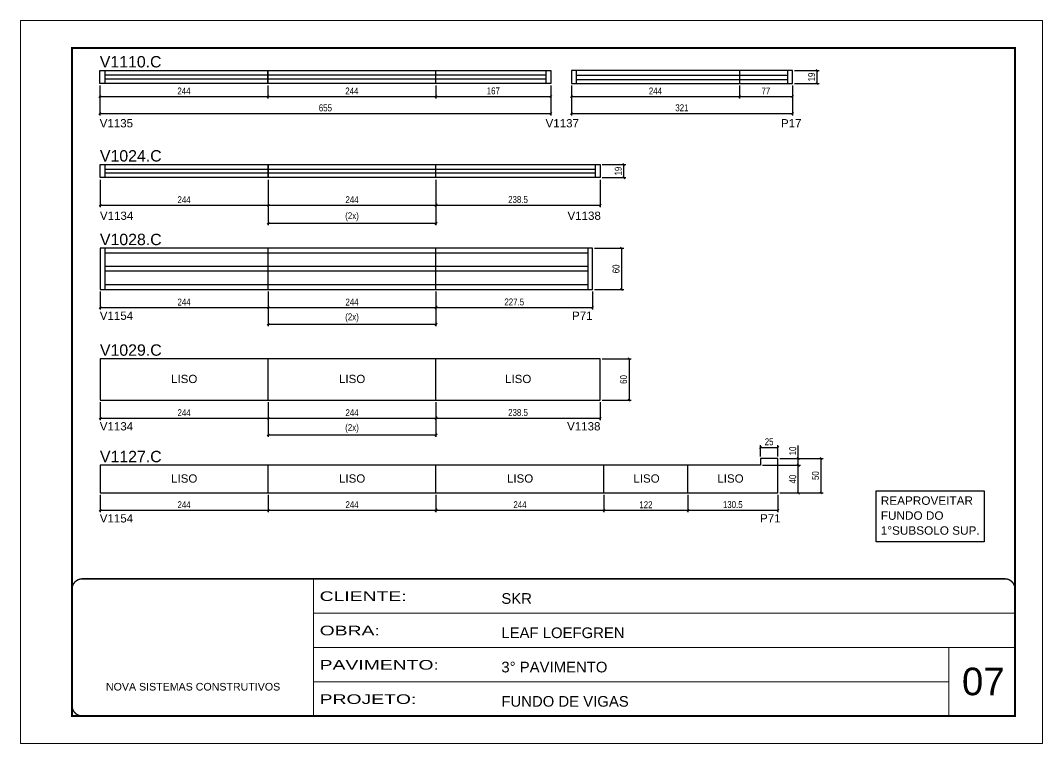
# Model space of a CAD drawing. Extents: x 1959 to 8212, y 239 to 4735.
# Drawn here: x 5142 to 6627, y 2537 to 3587 of the extents above; entities that cross this region are included whole.
import ezdxf

# ---------------------------------------------------------------- set-up
doc = ezdxf.new("R2010")
doc.units = 0
doc.linetypes.add('CONTINUO', pattern=[0])
doc.linetypes.add('DASHED', pattern=[0.75, 0.5, -0.25])
for name, color, linetype in [('5', 5, 'Continuous'), ('COTA', 241, 'Continuous'), ('NOMENCLATURA', 7, 'Continuous'), ('Painéis', 200, 'Continuous'), ('SARR_2.2x7', 40, 'Continuous')]:
    doc.layers.add(name, color=color, linetype=linetype)
for name, color, linetype, lineweight in [('CARIMBO', 255, 'Continuous', 9), ('Folhas', 255, 'Continuous', 9), ('SARRAFO DE PRESSAO', 251, 'DASHED', 9)]:
    doc.layers.add(name, color=color, linetype=linetype, lineweight=lineweight)
doc.styles.add('ARIAL', font='arial.ttf')
doc.styles.add('COTA TECNICA', font='techl___.ttf', dxfattribs={"height": 10})
doc.styles.add('COTA TECNICA-50', font='techl___.ttf', dxfattribs={"height": 10})
doc.styles.get("Standard").update_dxf_attribs({"font": 'arial.ttf'})
doc.styles.add('Tecnologia', font='')
doc.styles.get('Tecnologia').set_extended_font_data('Forgotten Futurist')
doc.dimstyles.new('COTA PAINEL-50', dxfattribs={"dimtxt": 10, "dimasz": 3, "dimexe": 3, "dimexo": 3, "dimgap": 3, "dimtad": 1, "dimdec": 1, "dimzin": 12, "dimdsep": 46, "dimtxsty": 'COTA TECNICA-50', "dimblk1": 'OBLIQUE', "dimblk2": 'OBLIQUE', "dimsah": 1, "dimcen": 0.9, "dimclrd": 4, "dimclre": 4, "dimclrt": 240, "dimadec": 1, "dimazin": 3, "dimtfac": 1, "dimtdec": 1, "dimtmove": 0, "dimatfit": 3, "dimfxl": 1, "dimtolj": 1, "dimtzin": 12, "dimarcsym": 0})
doc.dimstyles.new('PAINEL', dxfattribs={"dimtxt": 10, "dimasz": 3, "dimexe": 3, "dimexo": 3, "dimgap": 3, "dimtad": 1, "dimdec": 1, "dimzin": 12, "dimdsep": 46, "dimtxsty": 'COTA TECNICA', "dimblk1": 'OBLIQUE', "dimblk2": 'OBLIQUE', "dimsah": 1, "dimcen": 0.9, "dimclrd": 4, "dimclre": 4, "dimclrt": 240, "dimadec": 1, "dimazin": 3, "dimtfac": 1, "dimtdec": 1, "dimtmove": 0, "dimatfit": 3, "dimfxl": 1, "dimtolj": 1, "dimtzin": 12, "dimarcsym": 0})

# ---------------------------------------------------------------- blocks, each defined once
blk = doc.blocks.new('9999999999')
at = {"color": 30, "linetype": 'CONTINUO'}
for p, q in [((98564.6, 34230.2), (98564.6, 34429.4)), ((98564.6, 34379.6), (99584, 34379.6)), ((98564.6, 34329.8), (99488, 34329.8)), ((99584, 34329.8), (99488, 34329.8)), ((99488, 34329.8), (99488, 34230.2)), ((98564.6, 34280), (99488, 34280))]:
    blk.add_line(p, q, dxfattribs=at)
at = {"color": 30, "linetype": 'CONTINUO', "const_width": 2}
blk.add_lwpolyline([(99584, 34230.2), (99584, 34414.4, 0.414214), (99569, 34429.4), (98229, 34429.4, 0.414214), (98214, 34414.4), (98214, 34245.2, 0.414214), (98229, 34230.2), (99584, 34230.2)], format="xyb", dxfattribs=at)
at = {"layer": 'Folhas'}
blk.add_lwpolyline([(98139, 34190.2), (99624, 34190.2), (99624, 35240.2), (98139, 35240.2)], close=True, dxfattribs=at)
at = {"layer": 'Folhas', "color": 30, "const_width": 3}
blk.add_lwpolyline([(98214, 34230.2), (99584, 34230.2), (99584, 35200.2), (98214, 35200.2)], close=True, dxfattribs=at)
at = {"color": 7, "linetype": 'Continuous', "ltscale": 5, "style": 'ARIAL'}
for s, height, p in [('SKR', 15.48, (98837.7, 34393.1)), ('LEAF LOEFGREN', 15.483, (98837.7, 34343.3)), ('3° PAVIMENTO', 15.483, (98837.7, 34293.5)), ('NOVA SISTEMAS CONSTRUTIVOS', 11.059, (98263.2, 34267.2)), ('FUNDO DE VIGAS', 15.483, (98837.7, 34243.7))]:
    blk.add_text(s, height=height, dxfattribs=at).set_placement(p)
at = {"layer": 'Folhas', "color": 7, "style": 'Tecnologia', "width": 1.5}
for s, p in [('CLIENTE:', (98573.7, 34397.2)), ('OBRA:', (98573.7, 34347.3)), ('PAVIMENTO:', (98573.7, 34297.5)), ('PROJETO:', (98573.7, 34247.7))]:
    blk.add_text(s, height=14, dxfattribs=at).set_placement(p)
blk = doc.blocks.new('_Oblique')
at = {"color": 0, "linetype": 'ByBlock', "lineweight": -2}
blk.add_line((-0.5, -0.5), (0.5, 0.5), dxfattribs=at)
blk = doc.blocks.new('*D778')
at = {"layer": 'COTA', "color": 4, "lineweight": -2, "transparency": 16777216}
for p, q in [((5258, 3192.9), (5258, 3166.7)), ((5502, 3192.9), (5502, 3166.7)), ((5258, 3169.7), (5502, 3169.7))]:
    blk.add_line(p, q, dxfattribs=at)
at = {"layer": 'Defpoints', "color": 0, "transparency": 16777216}
for p in [(5258, 3195.9), (5502, 3195.9), (5502, 3169.7)]:
    blk.add_point(p, dxfattribs=at)
at = {"layer": 'COTA', "color": 4, "lineweight": -2, "transparency": 16777216, "xscale": 3, "yscale": 3, "zscale": 3, "rotation": 180}
blk.add_blockref('_Oblique', (5258, 3169.7), dxfattribs=at)
at = {"layer": 'COTA', "color": 4, "lineweight": -2, "transparency": 16777216, "xscale": 3, "yscale": 3, "zscale": 3}
blk.add_blockref('_Oblique', (5502, 3169.7), dxfattribs=at)
at = {"layer": 'COTA', "color": 240, "transparency": 16777216, "insert": (5380, 3177.7), "char_height": 10, "attachment_point": 5, "style": 'COTA TECNICA'}
blk.add_mtext('\\A1;244', dxfattribs=at)
blk = doc.blocks.new('*D779')
at = {"layer": 'COTA', "color": 4, "lineweight": -2, "transparency": 16777216}
for p, q in [((5502, 3192.9), (5502, 3166.7)), ((5746, 3192.9), (5746, 3166.7)), ((5502, 3169.7), (5746, 3169.7))]:
    blk.add_line(p, q, dxfattribs=at)
at = {"layer": 'Defpoints', "color": 0, "transparency": 16777216}
for p in [(5502, 3195.9), (5746, 3195.9), (5746, 3169.7)]:
    blk.add_point(p, dxfattribs=at)
at = {"layer": 'COTA', "color": 4, "lineweight": -2, "transparency": 16777216, "xscale": 3, "yscale": 3, "zscale": 3, "rotation": 180}
blk.add_blockref('_Oblique', (5502, 3169.7), dxfattribs=at)
at = {"layer": 'COTA', "color": 4, "lineweight": -2, "transparency": 16777216, "xscale": 3, "yscale": 3, "zscale": 3}
blk.add_blockref('_Oblique', (5746, 3169.7), dxfattribs=at)
at = {"layer": 'COTA', "color": 240, "transparency": 16777216, "insert": (5624, 3177.7), "char_height": 10, "attachment_point": 5, "style": 'COTA TECNICA'}
blk.add_mtext('\\A1;244', dxfattribs=at)
blk = doc.blocks.new('*D780')
at = {"layer": 'COTA', "color": 4, "lineweight": -2, "transparency": 16777216}
for p, q in [((5746, 3192.9), (5746, 3166.7)), ((5973.5, 3192.9), (5973.5, 3166.7)), ((5746, 3169.7), (5973.5, 3169.7))]:
    blk.add_line(p, q, dxfattribs=at)
at = {"layer": 'Defpoints', "color": 0, "transparency": 16777216}
for p in [(5746, 3195.9), (5973.5, 3195.9), (5973.5, 3169.7)]:
    blk.add_point(p, dxfattribs=at)
at = {"layer": 'COTA', "color": 4, "lineweight": -2, "transparency": 16777216, "xscale": 3, "yscale": 3, "zscale": 3, "rotation": 180}
blk.add_blockref('_Oblique', (5746, 3169.7), dxfattribs=at)
at = {"layer": 'COTA', "color": 4, "lineweight": -2, "transparency": 16777216, "xscale": 3, "yscale": 3, "zscale": 3}
blk.add_blockref('_Oblique', (5973.5, 3169.7), dxfattribs=at)
at = {"layer": 'COTA', "color": 240, "transparency": 16777216, "insert": (5859.7, 3177.8), "char_height": 10, "attachment_point": 5, "style": 'COTA TECNICA'}
blk.add_mtext('\\A1;227.5', dxfattribs=at)
blk = doc.blocks.new('*D781')
at = {"layer": 'COTA', "color": 4, "lineweight": -2, "transparency": 16777216}
for p, q in [((5976.5, 3255.9), (6018.7, 3255.9)), ((6015.7, 3255.9), (6015.7, 3195.9)), ((5976.5, 3195.9), (6018.7, 3195.9))]:
    blk.add_line(p, q, dxfattribs=at)
at = {"layer": 'Defpoints', "color": 0, "transparency": 16777216}
for p in [(5973.5, 3255.9), (5973.5, 3195.9), (6015.7, 3195.9)]:
    blk.add_point(p, dxfattribs=at)
at = {"layer": 'COTA', "color": 4, "lineweight": -2, "transparency": 16777216, "xscale": 3, "yscale": 3, "zscale": 3}
for p, rotation in [((6015.7, 3255.9), 90), ((6015.7, 3195.9), 270)]:
    blk.add_blockref('_Oblique', p, dxfattribs=dict(at, rotation=rotation))
at = {"layer": 'COTA', "color": 240, "transparency": 16777216, "insert": (6007.6, 3225.9), "char_height": 10, "attachment_point": 5, "rotation": 90, "style": 'COTA TECNICA'}
blk.add_mtext('\\A1;60', dxfattribs=at)
blk = doc.blocks.new('*D782')
at = {"layer": 'COTA', "color": 4, "lineweight": -2, "transparency": 16777216}
for p, q in [((5502, 3192.9), (5502, 3142.5)), ((5746, 3192.9), (5746, 3142.5)), ((5502, 3145.5), (5746, 3145.5))]:
    blk.add_line(p, q, dxfattribs=at)
at = {"layer": 'Defpoints', "color": 0, "transparency": 16777216}
for p in [(5502, 3195.9), (5746, 3195.9), (5746, 3145.5)]:
    blk.add_point(p, dxfattribs=at)
at = {"layer": 'COTA', "color": 4, "lineweight": -2, "transparency": 16777216, "xscale": 3, "yscale": 3, "zscale": 3, "rotation": 180}
blk.add_blockref('_Oblique', (5502, 3145.5), dxfattribs=at)
at = {"layer": 'COTA', "color": 4, "lineweight": -2, "transparency": 16777216, "xscale": 3, "yscale": 3, "zscale": 3}
blk.add_blockref('_Oblique', (5746, 3145.5), dxfattribs=at)
at = {"layer": 'COTA', "color": 240, "transparency": 16777216, "insert": (5624, 3154.7), "char_height": 10, "attachment_point": 5, "style": 'COTA TECNICA'}
blk.add_mtext('\\A1;(2x)', dxfattribs=at)
blk = doc.blocks.new('*D783')
at = {"layer": 'COTA', "color": 4, "lineweight": -2, "transparency": 16777216}
for p, q in [((5258, 3032.3), (5258, 3006.1)), ((5502, 3032.3), (5502, 3006.1)), ((5258, 3009.1), (5502, 3009.1))]:
    blk.add_line(p, q, dxfattribs=at)
at = {"layer": 'Defpoints', "color": 0, "transparency": 16777216}
for p in [(5258, 3035.3), (5502, 3035.3), (5502, 3009.1)]:
    blk.add_point(p, dxfattribs=at)
at = {"layer": 'COTA', "color": 4, "lineweight": -2, "transparency": 16777216, "xscale": 3, "yscale": 3, "zscale": 3, "rotation": 180}
blk.add_blockref('_Oblique', (5258, 3009.1), dxfattribs=at)
at = {"layer": 'COTA', "color": 4, "lineweight": -2, "transparency": 16777216, "xscale": 3, "yscale": 3, "zscale": 3}
blk.add_blockref('_Oblique', (5502, 3009.1), dxfattribs=at)
at = {"layer": 'COTA', "color": 240, "transparency": 16777216, "insert": (5380, 3017.1), "char_height": 10, "attachment_point": 5, "style": 'COTA TECNICA'}
blk.add_mtext('\\A1;244', dxfattribs=at)
blk = doc.blocks.new('*D784')
at = {"layer": 'COTA', "color": 4, "lineweight": -2, "transparency": 16777216}
for p, q in [((5502, 3032.3), (5502, 3006.1)), ((5746, 3032.3), (5746, 3006.1)), ((5502, 3009.1), (5746, 3009.1))]:
    blk.add_line(p, q, dxfattribs=at)
at = {"layer": 'Defpoints', "color": 0, "transparency": 16777216}
for p in [(5502, 3035.3), (5746, 3035.3), (5746, 3009.1)]:
    blk.add_point(p, dxfattribs=at)
at = {"layer": 'COTA', "color": 4, "lineweight": -2, "transparency": 16777216, "xscale": 3, "yscale": 3, "zscale": 3, "rotation": 180}
blk.add_blockref('_Oblique', (5502, 3009.1), dxfattribs=at)
at = {"layer": 'COTA', "color": 4, "lineweight": -2, "transparency": 16777216, "xscale": 3, "yscale": 3, "zscale": 3}
blk.add_blockref('_Oblique', (5746, 3009.1), dxfattribs=at)
at = {"layer": 'COTA', "color": 240, "transparency": 16777216, "insert": (5624, 3017.1), "char_height": 10, "attachment_point": 5, "style": 'COTA TECNICA'}
blk.add_mtext('\\A1;244', dxfattribs=at)
blk = doc.blocks.new('*D785')
at = {"layer": 'COTA', "color": 4, "lineweight": -2, "transparency": 16777216}
for p, q in [((5746, 3032.3), (5746, 3006.1)), ((5984.5, 3032.3), (5984.5, 3006.1)), ((5746, 3009.1), (5984.5, 3009.1))]:
    blk.add_line(p, q, dxfattribs=at)
at = {"layer": 'Defpoints', "color": 0, "transparency": 16777216}
for p in [(5746, 3035.3), (5984.5, 3035.3), (5984.5, 3009.1)]:
    blk.add_point(p, dxfattribs=at)
at = {"layer": 'COTA', "color": 4, "lineweight": -2, "transparency": 16777216, "xscale": 3, "yscale": 3, "zscale": 3, "rotation": 180}
blk.add_blockref('_Oblique', (5746, 3009.1), dxfattribs=at)
at = {"layer": 'COTA', "color": 4, "lineweight": -2, "transparency": 16777216, "xscale": 3, "yscale": 3, "zscale": 3}
blk.add_blockref('_Oblique', (5984.5, 3009.1), dxfattribs=at)
at = {"layer": 'COTA', "color": 240, "transparency": 16777216, "insert": (5865.2, 3017.3), "char_height": 10, "attachment_point": 5, "style": 'COTA TECNICA'}
blk.add_mtext('\\A1;238.5', dxfattribs=at)
blk = doc.blocks.new('*D786')
at = {"layer": 'COTA', "color": 4, "lineweight": -2, "transparency": 16777216}
for p, q in [((5987.5, 3095.3), (6029.7, 3095.3)), ((6026.7, 3095.3), (6026.7, 3035.3)), ((5987.5, 3035.3), (6029.7, 3035.3))]:
    blk.add_line(p, q, dxfattribs=at)
at = {"layer": 'Defpoints', "color": 0, "transparency": 16777216}
for p in [(5984.5, 3095.3), (5984.5, 3035.3), (6026.7, 3035.3)]:
    blk.add_point(p, dxfattribs=at)
at = {"layer": 'COTA', "color": 4, "lineweight": -2, "transparency": 16777216, "xscale": 3, "yscale": 3, "zscale": 3}
for p, rotation in [((6026.7, 3095.3), 90), ((6026.7, 3035.3), 270)]:
    blk.add_blockref('_Oblique', p, dxfattribs=dict(at, rotation=rotation))
at = {"layer": 'COTA', "color": 240, "transparency": 16777216, "insert": (6018.6, 3065.3), "char_height": 10, "attachment_point": 5, "rotation": 90, "style": 'COTA TECNICA'}
blk.add_mtext('\\A1;60', dxfattribs=at)
blk = doc.blocks.new('*D787')
at = {"layer": 'COTA', "color": 4, "lineweight": -2, "transparency": 16777216}
for p, q in [((5502, 3032.3), (5502, 2981.9)), ((5746, 3032.3), (5746, 2981.9)), ((5502, 2984.9), (5746, 2984.9))]:
    blk.add_line(p, q, dxfattribs=at)
at = {"layer": 'Defpoints', "color": 0, "transparency": 16777216}
for p in [(5502, 3035.3), (5746, 3035.3), (5746, 2984.9)]:
    blk.add_point(p, dxfattribs=at)
at = {"layer": 'COTA', "color": 4, "lineweight": -2, "transparency": 16777216, "xscale": 3, "yscale": 3, "zscale": 3, "rotation": 180}
blk.add_blockref('_Oblique', (5502, 2984.9), dxfattribs=at)
at = {"layer": 'COTA', "color": 4, "lineweight": -2, "transparency": 16777216, "xscale": 3, "yscale": 3, "zscale": 3}
blk.add_blockref('_Oblique', (5746, 2984.9), dxfattribs=at)
at = {"layer": 'COTA', "color": 240, "transparency": 16777216, "insert": (5624, 2994.1), "char_height": 10, "attachment_point": 5, "style": 'COTA TECNICA'}
blk.add_mtext('\\A1;(2x)', dxfattribs=at)
blk = doc.blocks.new('*D833')
at = {"layer": 'COTA', "color": 4, "linetype": 'ByBlock', "lineweight": -2, "transparency": 16777216}
for p, q in [((5257.8, 3492), (5257.8, 3473.2)), ((5501.8, 3492), (5501.8, 3473.2)), ((5257.8, 3476.2), (5501.8, 3476.2))]:
    blk.add_line(p, q, dxfattribs=at)
at = {"layer": 'Defpoints', "color": 0, "linetype": 'ByBlock', "transparency": 16777216}
for p in [(5257.8, 3495), (5501.8, 3495), (5501.8, 3476.2)]:
    blk.add_point(p, dxfattribs=at)
at = {"layer": 'COTA', "color": 4, "linetype": 'ByBlock', "lineweight": -2, "transparency": 16777216, "xscale": 3, "yscale": 3, "zscale": 3, "rotation": 180}
blk.add_blockref('_Oblique', (5257.8, 3476.2), dxfattribs=at)
at = {"layer": 'COTA', "color": 4, "linetype": 'ByBlock', "lineweight": -2, "transparency": 16777216, "xscale": 3, "yscale": 3, "zscale": 3}
blk.add_blockref('_Oblique', (5501.8, 3476.2), dxfattribs=at)
at = {"layer": 'COTA', "color": 240, "linetype": 'ByBlock', "transparency": 16777216, "insert": (5379.8, 3484.2), "char_height": 10, "attachment_point": 5, "style": 'COTA TECNICA-50'}
blk.add_mtext('\\A1;244', dxfattribs=at)
blk = doc.blocks.new('*D834')
at = {"layer": 'COTA', "color": 4, "linetype": 'ByBlock', "lineweight": -2, "transparency": 16777216}
for p, q in [((5501.8, 3492), (5501.8, 3473.2)), ((5745.8, 3492), (5745.8, 3473.2)), ((5501.8, 3476.2), (5745.8, 3476.2))]:
    blk.add_line(p, q, dxfattribs=at)
at = {"layer": 'Defpoints', "color": 0, "linetype": 'ByBlock', "transparency": 16777216}
for p in [(5501.8, 3495), (5745.8, 3495), (5745.8, 3476.2)]:
    blk.add_point(p, dxfattribs=at)
at = {"layer": 'COTA', "color": 4, "linetype": 'ByBlock', "lineweight": -2, "transparency": 16777216, "xscale": 3, "yscale": 3, "zscale": 3, "rotation": 180}
blk.add_blockref('_Oblique', (5501.8, 3476.2), dxfattribs=at)
at = {"layer": 'COTA', "color": 4, "linetype": 'ByBlock', "lineweight": -2, "transparency": 16777216, "xscale": 3, "yscale": 3, "zscale": 3}
blk.add_blockref('_Oblique', (5745.8, 3476.2), dxfattribs=at)
at = {"layer": 'COTA', "color": 240, "linetype": 'ByBlock', "transparency": 16777216, "insert": (5623.8, 3484.2), "char_height": 10, "attachment_point": 5, "style": 'COTA TECNICA-50'}
blk.add_mtext('\\A1;244', dxfattribs=at)
blk = doc.blocks.new('*D835')
at = {"layer": 'COTA', "color": 4, "lineweight": -2, "transparency": 16777216}
for p, q in [((5257.8, 3492), (5257.8, 3448.6)), ((5912.8, 3492), (5912.8, 3448.6)), ((5257.8, 3451.6), (5912.8, 3451.6))]:
    blk.add_line(p, q, dxfattribs=at)
at = {"layer": 'Defpoints', "color": 0, "transparency": 16777216}
for p in [(5257.8, 3495), (5912.8, 3495), (5912.8, 3451.6)]:
    blk.add_point(p, dxfattribs=at)
at = {"layer": 'COTA', "color": 4, "lineweight": -2, "transparency": 16777216, "xscale": 3, "yscale": 3, "zscale": 3, "rotation": 180}
blk.add_blockref('_Oblique', (5257.8, 3451.6), dxfattribs=at)
at = {"layer": 'COTA', "color": 4, "lineweight": -2, "transparency": 16777216, "xscale": 3, "yscale": 3, "zscale": 3}
blk.add_blockref('_Oblique', (5912.8, 3451.6), dxfattribs=at)
at = {"layer": 'COTA', "color": 240, "transparency": 16777216, "insert": (5585.3, 3459.7), "char_height": 10, "attachment_point": 5, "style": 'COTA TECNICA'}
blk.add_mtext('\\A1;655', dxfattribs=at)
blk = doc.blocks.new('*D837')
at = {"layer": 'COTA', "color": 4, "lineweight": -2, "transparency": 16777216}
for p, q in [((5745.8, 3492), (5745.8, 3473.2)), ((5912.8, 3492), (5912.8, 3473.2)), ((5745.8, 3476.2), (5912.8, 3476.2))]:
    blk.add_line(p, q, dxfattribs=at)
at = {"layer": 'Defpoints', "color": 0, "transparency": 16777216}
for p in [(5745.8, 3495), (5912.8, 3495), (5912.8, 3476.2)]:
    blk.add_point(p, dxfattribs=at)
at = {"layer": 'COTA', "color": 4, "lineweight": -2, "transparency": 16777216, "xscale": 3, "yscale": 3, "zscale": 3, "rotation": 180}
blk.add_blockref('_Oblique', (5745.8, 3476.2), dxfattribs=at)
at = {"layer": 'COTA', "color": 4, "lineweight": -2, "transparency": 16777216, "xscale": 3, "yscale": 3, "zscale": 3}
blk.add_blockref('_Oblique', (5912.8, 3476.2), dxfattribs=at)
at = {"layer": 'COTA', "color": 240, "transparency": 16777216, "insert": (5829.3, 3484.3), "char_height": 10, "attachment_point": 5, "style": 'COTA TECNICA'}
blk.add_mtext('\\A1;167', dxfattribs=at)
blk = doc.blocks.new('*D838')
at = {"layer": 'COTA', "color": 4, "linetype": 'ByBlock', "lineweight": -2, "transparency": 16777216}
for p, q in [((5942.8, 3492), (5942.8, 3448.6)), ((6263.8, 3492), (6263.8, 3448.6)), ((5942.8, 3451.6), (6263.8, 3451.6))]:
    blk.add_line(p, q, dxfattribs=at)
at = {"layer": 'Defpoints', "color": 0, "linetype": 'ByBlock', "transparency": 16777216}
for p in [(5942.8, 3495), (6263.8, 3495), (6263.8, 3451.6)]:
    blk.add_point(p, dxfattribs=at)
at = {"layer": 'COTA', "color": 4, "linetype": 'ByBlock', "lineweight": -2, "transparency": 16777216, "xscale": 3, "yscale": 3, "zscale": 3, "rotation": 180}
blk.add_blockref('_Oblique', (5942.8, 3451.6), dxfattribs=at)
at = {"layer": 'COTA', "color": 4, "linetype": 'ByBlock', "lineweight": -2, "transparency": 16777216, "xscale": 3, "yscale": 3, "zscale": 3}
blk.add_blockref('_Oblique', (6263.8, 3451.6), dxfattribs=at)
at = {"layer": 'COTA', "color": 240, "linetype": 'ByBlock', "transparency": 16777216, "insert": (6103.3, 3459.8), "char_height": 10, "attachment_point": 5, "style": 'COTA TECNICA-50'}
blk.add_mtext('\\A1;321', dxfattribs=at)
blk = doc.blocks.new('*D839')
at = {"layer": 'COTA', "color": 4, "lineweight": -2, "transparency": 16777216}
for p, q in [((5942.8, 3492), (5942.8, 3473.2)), ((6186.8, 3492), (6186.8, 3473.2)), ((5942.8, 3476.2), (6186.8, 3476.2))]:
    blk.add_line(p, q, dxfattribs=at)
at = {"layer": 'Defpoints', "color": 0, "transparency": 16777216}
for p in [(5942.8, 3495), (6186.8, 3495), (6186.8, 3476.2)]:
    blk.add_point(p, dxfattribs=at)
at = {"layer": 'COTA', "color": 4, "lineweight": -2, "transparency": 16777216, "xscale": 3, "yscale": 3, "zscale": 3, "rotation": 180}
blk.add_blockref('_Oblique', (5942.8, 3476.2), dxfattribs=at)
at = {"layer": 'COTA', "color": 4, "lineweight": -2, "transparency": 16777216, "xscale": 3, "yscale": 3, "zscale": 3}
blk.add_blockref('_Oblique', (6186.8, 3476.2), dxfattribs=at)
at = {"layer": 'COTA', "color": 240, "transparency": 16777216, "insert": (6064.8, 3484.2), "char_height": 10, "attachment_point": 5, "style": 'COTA TECNICA'}
blk.add_mtext('\\A1;244', dxfattribs=at)
blk = doc.blocks.new('*D840')
at = {"layer": 'COTA', "color": 4, "lineweight": -2, "transparency": 16777216}
for p, q in [((6186.8, 3492), (6186.8, 3473.2)), ((6263.8, 3492), (6263.8, 3473.2)), ((6186.8, 3476.2), (6263.8, 3476.2))]:
    blk.add_line(p, q, dxfattribs=at)
at = {"layer": 'Defpoints', "color": 0, "transparency": 16777216}
for p in [(6186.8, 3495), (6263.8, 3495), (6263.8, 3476.2)]:
    blk.add_point(p, dxfattribs=at)
at = {"layer": 'COTA', "color": 4, "lineweight": -2, "transparency": 16777216, "xscale": 3, "yscale": 3, "zscale": 3, "rotation": 180}
blk.add_blockref('_Oblique', (6186.8, 3476.2), dxfattribs=at)
at = {"layer": 'COTA', "color": 4, "lineweight": -2, "transparency": 16777216, "xscale": 3, "yscale": 3, "zscale": 3}
blk.add_blockref('_Oblique', (6263.8, 3476.2), dxfattribs=at)
at = {"layer": 'COTA', "color": 240, "transparency": 16777216, "insert": (6225.3, 3484.2), "char_height": 10, "attachment_point": 5, "style": 'COTA TECNICA'}
blk.add_mtext('\\A1;77', dxfattribs=at)
blk = doc.blocks.new('*D836')
at = {"layer": 'COTA', "color": 4, "lineweight": -2, "transparency": 16777216}
for p, q in [((6266.8, 3514), (6302.8, 3514)), ((6299.8, 3495), (6299.8, 3514)), ((6266.8, 3495), (6302.8, 3495))]:
    blk.add_line(p, q, dxfattribs=at)
at = {"layer": 'Defpoints', "color": 0, "transparency": 16777216}
for p in [(6263.8, 3514), (6299.8, 3514), (6263.8, 3495)]:
    blk.add_point(p, dxfattribs=at)
at = {"layer": 'COTA', "color": 4, "lineweight": -2, "transparency": 16777216, "xscale": 3, "yscale": 3, "zscale": 3}
for p, rotation in [((6299.8, 3514), 90), ((6299.8, 3495), 270)]:
    blk.add_blockref('_Oblique', p, dxfattribs=dict(at, rotation=rotation))
at = {"layer": 'COTA', "color": 240, "transparency": 16777216, "insert": (6291.7, 3504.5), "char_height": 10, "attachment_point": 5, "rotation": 90, "style": 'COTA TECNICA'}
blk.add_mtext('\\A1;19', dxfattribs=at)
blk = doc.blocks.new('*D841')
at = {"layer": 'COTA', "color": 4, "linetype": 'ByBlock', "lineweight": -2, "transparency": 16777216}
for p, q in [((5258, 3355.4), (5258, 3315.3)), ((5502, 3355.4), (5502, 3315.3)), ((5258, 3318.3), (5502, 3318.3))]:
    blk.add_line(p, q, dxfattribs=at)
at = {"layer": 'Defpoints', "color": 0, "linetype": 'ByBlock', "transparency": 16777216}
for p in [(5258, 3358.4), (5502, 3358.4), (5502, 3318.3)]:
    blk.add_point(p, dxfattribs=at)
at = {"layer": 'COTA', "color": 4, "linetype": 'ByBlock', "lineweight": -2, "transparency": 16777216, "xscale": 3, "yscale": 3, "zscale": 3, "rotation": 180}
blk.add_blockref('_Oblique', (5258, 3318.3), dxfattribs=at)
at = {"layer": 'COTA', "color": 4, "linetype": 'ByBlock', "lineweight": -2, "transparency": 16777216, "xscale": 3, "yscale": 3, "zscale": 3}
blk.add_blockref('_Oblique', (5502, 3318.3), dxfattribs=at)
at = {"layer": 'COTA', "color": 240, "linetype": 'ByBlock', "transparency": 16777216, "insert": (5380, 3326.4), "char_height": 10, "attachment_point": 5, "style": 'COTA TECNICA-50'}
blk.add_mtext('\\A1;244', dxfattribs=at)
blk = doc.blocks.new('*D842')
at = {"layer": 'COTA', "color": 4, "linetype": 'ByBlock', "lineweight": -2, "transparency": 16777216}
for p, q in [((5502, 3355.4), (5502, 3315.3)), ((5746, 3355.4), (5746, 3315.3)), ((5502, 3318.3), (5746, 3318.3))]:
    blk.add_line(p, q, dxfattribs=at)
at = {"layer": 'Defpoints', "color": 0, "linetype": 'ByBlock', "transparency": 16777216}
for p in [(5502, 3358.4), (5746, 3358.4), (5746, 3318.3)]:
    blk.add_point(p, dxfattribs=at)
at = {"layer": 'COTA', "color": 4, "linetype": 'ByBlock', "lineweight": -2, "transparency": 16777216, "xscale": 3, "yscale": 3, "zscale": 3, "rotation": 180}
blk.add_blockref('_Oblique', (5502, 3318.3), dxfattribs=at)
at = {"layer": 'COTA', "color": 4, "linetype": 'ByBlock', "lineweight": -2, "transparency": 16777216, "xscale": 3, "yscale": 3, "zscale": 3}
blk.add_blockref('_Oblique', (5746, 3318.3), dxfattribs=at)
at = {"layer": 'COTA', "color": 240, "linetype": 'ByBlock', "transparency": 16777216, "insert": (5624, 3326.4), "char_height": 10, "attachment_point": 5, "style": 'COTA TECNICA-50'}
blk.add_mtext('\\A1;244', dxfattribs=at)
blk = doc.blocks.new('*D843')
at = {"layer": 'COTA', "color": 4, "lineweight": -2, "transparency": 16777216}
for p, q in [((5746, 3355.4), (5746, 3315.3)), ((5984.5, 3355.4), (5984.5, 3315.3)), ((5746, 3318.3), (5984.5, 3318.3))]:
    blk.add_line(p, q, dxfattribs=at)
at = {"layer": 'Defpoints', "color": 0, "transparency": 16777216}
for p in [(5746, 3358.4), (5984.5, 3358.4), (5984.5, 3318.3)]:
    blk.add_point(p, dxfattribs=at)
at = {"layer": 'COTA', "color": 4, "lineweight": -2, "transparency": 16777216, "xscale": 3, "yscale": 3, "zscale": 3, "rotation": 180}
blk.add_blockref('_Oblique', (5746, 3318.3), dxfattribs=at)
at = {"layer": 'COTA', "color": 4, "lineweight": -2, "transparency": 16777216, "xscale": 3, "yscale": 3, "zscale": 3}
blk.add_blockref('_Oblique', (5984.5, 3318.3), dxfattribs=at)
at = {"layer": 'COTA', "color": 240, "transparency": 16777216, "insert": (5865.2, 3326.6), "char_height": 10, "attachment_point": 5, "style": 'COTA TECNICA'}
blk.add_mtext('\\A1;238.5', dxfattribs=at)
blk = doc.blocks.new('*D844')
at = {"layer": 'COTA', "color": 4, "lineweight": -2, "transparency": 16777216}
for p, q in [((5987.5, 3377.4), (6021.9, 3377.4)), ((6018.9, 3358.4), (6018.9, 3377.4)), ((5987.5, 3358.4), (6021.9, 3358.4))]:
    blk.add_line(p, q, dxfattribs=at)
at = {"layer": 'Defpoints', "color": 0, "transparency": 16777216}
for p in [(5984.5, 3377.4), (6018.9, 3377.4), (5984.5, 3358.4)]:
    blk.add_point(p, dxfattribs=at)
at = {"layer": 'COTA', "color": 4, "lineweight": -2, "transparency": 16777216, "xscale": 3, "yscale": 3, "zscale": 3}
for p, rotation in [((6018.9, 3377.4), 90), ((6018.9, 3358.4), 270)]:
    blk.add_blockref('_Oblique', p, dxfattribs=dict(at, rotation=rotation))
at = {"layer": 'COTA', "color": 240, "transparency": 16777216, "insert": (6010.8, 3367.9), "char_height": 10, "attachment_point": 5, "rotation": 90, "style": 'COTA TECNICA'}
blk.add_mtext('\\A1;19', dxfattribs=at)
blk = doc.blocks.new('*D845')
at = {"layer": 'COTA', "color": 4, "lineweight": -2, "transparency": 16777216}
for p, q in [((5502, 3355.4), (5502, 3289.4)), ((5746, 3355.4), (5746, 3289.4)), ((5502, 3292.4), (5746, 3292.4))]:
    blk.add_line(p, q, dxfattribs=at)
at = {"layer": 'Defpoints', "color": 0, "transparency": 16777216}
for p in [(5502, 3358.4), (5746, 3358.4), (5746, 3292.4)]:
    blk.add_point(p, dxfattribs=at)
at = {"layer": 'COTA', "color": 4, "lineweight": -2, "transparency": 16777216, "xscale": 3, "yscale": 3, "zscale": 3, "rotation": 180}
blk.add_blockref('_Oblique', (5502, 3292.4), dxfattribs=at)
at = {"layer": 'COTA', "color": 4, "lineweight": -2, "transparency": 16777216, "xscale": 3, "yscale": 3, "zscale": 3}
blk.add_blockref('_Oblique', (5746, 3292.4), dxfattribs=at)
at = {"layer": 'COTA', "color": 240, "transparency": 16777216, "insert": (5624, 3301.6), "char_height": 10, "attachment_point": 5, "style": 'COTA TECNICA'}
blk.add_mtext('\\A1;(2x)', dxfattribs=at)
blk = doc.blocks.new('*D846')
at = {"layer": 'COTA', "color": 4, "lineweight": -2, "transparency": 16777216}
for p, q in [((5258, 2897.7), (5258, 2872.4)), ((5502, 2897.7), (5502, 2872.4)), ((5258, 2875.4), (5502, 2875.4))]:
    blk.add_line(p, q, dxfattribs=at)
at = {"layer": 'Defpoints', "color": 0, "transparency": 16777216}
for p in [(5258, 2900.7), (5502, 2900.7), (5502, 2875.4)]:
    blk.add_point(p, dxfattribs=at)
at = {"layer": 'COTA', "color": 4, "lineweight": -2, "transparency": 16777216, "xscale": 3, "yscale": 3, "zscale": 3, "rotation": 180}
blk.add_blockref('_Oblique', (5258, 2875.4), dxfattribs=at)
at = {"layer": 'COTA', "color": 4, "lineweight": -2, "transparency": 16777216, "xscale": 3, "yscale": 3, "zscale": 3}
blk.add_blockref('_Oblique', (5502, 2875.4), dxfattribs=at)
at = {"layer": 'COTA', "color": 240, "transparency": 16777216, "insert": (5380, 2883.5), "char_height": 10, "attachment_point": 5, "style": 'COTA TECNICA'}
blk.add_mtext('\\A1;244', dxfattribs=at)
blk = doc.blocks.new('*D847')
at = {"layer": 'COTA', "color": 4, "lineweight": -2, "transparency": 16777216}
for p, q in [((5502, 2897.7), (5502, 2872.4)), ((5746, 2897.7), (5746, 2872.4)), ((5502, 2875.4), (5746, 2875.4))]:
    blk.add_line(p, q, dxfattribs=at)
at = {"layer": 'Defpoints', "color": 0, "transparency": 16777216}
for p in [(5502, 2900.7), (5746, 2900.7), (5746, 2875.4)]:
    blk.add_point(p, dxfattribs=at)
at = {"layer": 'COTA', "color": 4, "lineweight": -2, "transparency": 16777216, "xscale": 3, "yscale": 3, "zscale": 3, "rotation": 180}
blk.add_blockref('_Oblique', (5502, 2875.4), dxfattribs=at)
at = {"layer": 'COTA', "color": 4, "lineweight": -2, "transparency": 16777216, "xscale": 3, "yscale": 3, "zscale": 3}
blk.add_blockref('_Oblique', (5746, 2875.4), dxfattribs=at)
at = {"layer": 'COTA', "color": 240, "transparency": 16777216, "insert": (5624, 2883.5), "char_height": 10, "attachment_point": 5, "style": 'COTA TECNICA'}
blk.add_mtext('\\A1;244', dxfattribs=at)
blk = doc.blocks.new('*D848')
at = {"layer": 'COTA', "color": 4, "lineweight": -2, "transparency": 16777216}
for p, q in [((5746, 2897.7), (5746, 2872.4)), ((5990, 2897.7), (5990, 2872.4)), ((5746, 2875.4), (5990, 2875.4))]:
    blk.add_line(p, q, dxfattribs=at)
at = {"layer": 'Defpoints', "color": 0, "transparency": 16777216}
for p in [(5746, 2900.7), (5990, 2900.7), (5990, 2875.4)]:
    blk.add_point(p, dxfattribs=at)
at = {"layer": 'COTA', "color": 4, "lineweight": -2, "transparency": 16777216, "xscale": 3, "yscale": 3, "zscale": 3, "rotation": 180}
blk.add_blockref('_Oblique', (5746, 2875.4), dxfattribs=at)
at = {"layer": 'COTA', "color": 4, "lineweight": -2, "transparency": 16777216, "xscale": 3, "yscale": 3, "zscale": 3}
blk.add_blockref('_Oblique', (5990, 2875.4), dxfattribs=at)
at = {"layer": 'COTA', "color": 240, "transparency": 16777216, "insert": (5868, 2883.5), "char_height": 10, "attachment_point": 5, "style": 'COTA TECNICA'}
blk.add_mtext('\\A1;244', dxfattribs=at)
blk = doc.blocks.new('*D849')
at = {"layer": 'COTA', "color": 4, "lineweight": -2, "transparency": 16777216}
for p, q in [((5990, 2897.7), (5990, 2872.4)), ((6112, 2897.7), (6112, 2872.4)), ((5990, 2875.4), (6112, 2875.4))]:
    blk.add_line(p, q, dxfattribs=at)
at = {"layer": 'Defpoints', "color": 0, "transparency": 16777216}
for p in [(5990, 2900.7), (6112, 2900.7), (6112, 2875.4)]:
    blk.add_point(p, dxfattribs=at)
at = {"layer": 'COTA', "color": 4, "lineweight": -2, "transparency": 16777216, "xscale": 3, "yscale": 3, "zscale": 3, "rotation": 180}
blk.add_blockref('_Oblique', (5990, 2875.4), dxfattribs=at)
at = {"layer": 'COTA', "color": 4, "lineweight": -2, "transparency": 16777216, "xscale": 3, "yscale": 3, "zscale": 3}
blk.add_blockref('_Oblique', (6112, 2875.4), dxfattribs=at)
at = {"layer": 'COTA', "color": 240, "transparency": 16777216, "insert": (6051, 2883.4), "char_height": 10, "attachment_point": 5, "style": 'COTA TECNICA'}
blk.add_mtext('\\A1;122', dxfattribs=at)
blk = doc.blocks.new('*D850')
at = {"layer": 'COTA', "color": 4, "lineweight": -2, "transparency": 16777216}
for p, q in [((6112, 2897.7), (6112, 2872.4)), ((6242.5, 2897.7), (6242.5, 2872.4)), ((6112, 2875.4), (6242.5, 2875.4))]:
    blk.add_line(p, q, dxfattribs=at)
at = {"layer": 'Defpoints', "color": 0, "transparency": 16777216}
for p in [(6112, 2900.7), (6242.5, 2900.7), (6242.5, 2875.4)]:
    blk.add_point(p, dxfattribs=at)
at = {"layer": 'COTA', "color": 4, "lineweight": -2, "transparency": 16777216, "xscale": 3, "yscale": 3, "zscale": 3, "rotation": 180}
blk.add_blockref('_Oblique', (6112, 2875.4), dxfattribs=at)
at = {"layer": 'COTA', "color": 4, "lineweight": -2, "transparency": 16777216, "xscale": 3, "yscale": 3, "zscale": 3}
blk.add_blockref('_Oblique', (6242.5, 2875.4), dxfattribs=at)
at = {"layer": 'COTA', "color": 240, "transparency": 16777216, "insert": (6177.2, 2883.6), "char_height": 10, "attachment_point": 5, "style": 'COTA TECNICA'}
blk.add_mtext('\\A1;130.5', dxfattribs=at)
blk = doc.blocks.new('*D851')
at = {"layer": 'COTA', "color": 4, "lineweight": -2, "transparency": 16777216}
for p, q in [((6245.5, 2950.7), (6308.5, 2950.7)), ((6305.5, 2900.7), (6305.5, 2950.7)), ((6245.5, 2900.7), (6308.5, 2900.7))]:
    blk.add_line(p, q, dxfattribs=at)
at = {"layer": 'Defpoints', "color": 0, "transparency": 16777216}
for p in [(6242.5, 2950.7), (6305.5, 2950.7), (6242.5, 2900.7)]:
    blk.add_point(p, dxfattribs=at)
at = {"layer": 'COTA', "color": 4, "lineweight": -2, "transparency": 16777216, "xscale": 3, "yscale": 3, "zscale": 3}
for p, rotation in [((6305.5, 2950.7), 90), ((6305.5, 2900.7), 270)]:
    blk.add_blockref('_Oblique', p, dxfattribs=dict(at, rotation=rotation))
at = {"layer": 'COTA', "color": 240, "transparency": 16777216, "insert": (6297.4, 2925.7), "char_height": 10, "attachment_point": 5, "rotation": 90, "style": 'COTA TECNICA'}
blk.add_mtext('\\A1;50', dxfattribs=at)
blk = doc.blocks.new('*D852')
at = {"layer": 'COTA', "color": 4, "lineweight": -2, "transparency": 16777216}
for p, q in [((6217.5, 2953.7), (6217.5, 2969.7)), ((6217.5, 2966.7), (6242.5, 2966.7)), ((6242.5, 2953.7), (6242.5, 2969.7))]:
    blk.add_line(p, q, dxfattribs=at)
at = {"layer": 'Defpoints', "color": 0, "transparency": 16777216}
for p in [(6242.5, 2966.7), (6217.5, 2950.7), (6242.5, 2950.7)]:
    blk.add_point(p, dxfattribs=at)
at = {"layer": 'COTA', "color": 4, "lineweight": -2, "transparency": 16777216, "xscale": 3, "yscale": 3, "zscale": 3, "rotation": 180}
blk.add_blockref('_Oblique', (6217.5, 2966.7), dxfattribs=at)
at = {"layer": 'COTA', "color": 4, "lineweight": -2, "transparency": 16777216, "xscale": 3, "yscale": 3, "zscale": 3}
blk.add_blockref('_Oblique', (6242.5, 2966.7), dxfattribs=at)
at = {"layer": 'COTA', "color": 240, "transparency": 16777216, "insert": (6230, 2974.8), "char_height": 10, "attachment_point": 5, "style": 'COTA TECNICA'}
blk.add_mtext('\\A1;25', dxfattribs=at)
blk = doc.blocks.new('*D854')
at = {"layer": 'COTA', "color": 4, "lineweight": -2, "transparency": 16777216}
for p, q in [((6220.5, 2940.7), (6275.4, 2940.7)), ((6272.4, 2900.7), (6272.4, 2940.7)), ((6245.5, 2900.7), (6275.4, 2900.7))]:
    blk.add_line(p, q, dxfattribs=at)
at = {"layer": 'Defpoints', "color": 0, "transparency": 16777216}
for p in [(6217.5, 2940.7), (6272.4, 2940.7), (6242.5, 2900.7)]:
    blk.add_point(p, dxfattribs=at)
at = {"layer": 'COTA', "color": 4, "lineweight": -2, "transparency": 16777216, "xscale": 3, "yscale": 3, "zscale": 3}
for p, rotation in [((6272.4, 2940.7), 90), ((6272.4, 2900.7), 270)]:
    blk.add_blockref('_Oblique', p, dxfattribs=dict(at, rotation=rotation))
at = {"layer": 'COTA', "color": 240, "transparency": 16777216, "insert": (6264.3, 2920.7), "char_height": 10, "attachment_point": 5, "rotation": 90, "style": 'COTA TECNICA'}
blk.add_mtext('\\A1;40', dxfattribs=at)
blk = doc.blocks.new('*D855')
at = {"layer": 'COTA', "color": 4, "lineweight": -2, "transparency": 16777216}
for p, q in [((6272.4, 2950.7), (6272.4, 2969.2)), ((6220.5, 2940.7), (6275.4, 2940.7)), ((6245.5, 2950.7), (6275.4, 2950.7)), ((6272.4, 2940.7), (6272.4, 2950.7))]:
    blk.add_line(p, q, dxfattribs=at)
at = {"layer": 'Defpoints', "color": 0, "transparency": 16777216}
for p in [(6217.5, 2940.7), (6242.5, 2950.7), (6272.4, 2950.7)]:
    blk.add_point(p, dxfattribs=at)
at = {"layer": 'COTA', "color": 4, "lineweight": -2, "transparency": 16777216, "xscale": 3, "yscale": 3, "zscale": 3}
for p, rotation in [((6272.4, 2950.7), 90), ((6272.4, 2940.7), 270)]:
    blk.add_blockref('_Oblique', p, dxfattribs=dict(at, rotation=rotation))
at = {"layer": 'COTA', "color": 240, "transparency": 16777216, "insert": (6264.3, 2961.5), "char_height": 10, "attachment_point": 5, "rotation": 90, "style": 'COTA TECNICA'}
blk.add_mtext('\\A1;10', dxfattribs=at)

msp = doc.modelspace()

# ---------------------------------------------------------------- linework, layer by layer
at = {"layer": 'COTA'}
msp.add_lwpolyline([(6385.29, 2903.59), (6542.24, 2903.59), (6542.24, 2829.34), (6385.29, 2829.34)], close=True, dxfattribs=at)
at = {"layer": 'Painéis'}
for p, q in [((5501.76, 3514.01), (5912.76, 3514.01)), ((5501.76, 3495.01), (5501.76, 3514.01)), ((5745.76, 3495.01), (5745.76, 3514.01)), ((5912.76, 3514.01), (5912.76, 3495.01)), ((5912.76, 3495.01), (5501.76, 3495.01)), ((5501.97, 3377.37), (5984.47, 3377.37)), ((5501.97, 3358.37), (5501.97, 3377.37)), ((5745.97, 3358.37), (5745.97, 3377.37)), ((5984.47, 3377.37), (5984.47, 3358.37)), ((5984.47, 3358.37), (5501.97, 3358.37)), ((5501.97, 3195.93), (5501.97, 3255.93)), ((5745.97, 3195.93), (5745.97, 3255.93)), ((5501.97, 3035.34), (5501.97, 3095.34)), ((5745.97, 3035.34), (5745.97, 3095.34)), ((5501.97, 2900.75), (5501.97, 2940.75)), ((5745.97, 2900.75), (5745.97, 2940.75)), ((5989.97, 2900.75), (5989.97, 2940.75)), ((6111.97, 2900.75), (6111.97, 2940.75))]:
    msp.add_line(p, q, dxfattribs=at)
at = {"layer": 'Painéis', "linetype": 'ByBlock'}
msp.add_line((6186.76, 3514.01), (6186.76, 3495.01), dxfattribs=at)
at = {"layer": 'Painéis'}
for points in [[(5501.76, 3495.01), (5257.76, 3495.01), (5257.76, 3514.01), (5501.76, 3514.01)], [(5501.97, 3358.37), (5257.97, 3358.37), (5257.97, 3377.37), (5501.97, 3377.37)], [(5257.97, 3195.93), (5973.47, 3195.93), (5973.47, 3255.93), (5257.97, 3255.93)], [(5257.97, 3035.34), (5984.47, 3035.34), (5984.47, 3095.34), (5257.97, 3095.34)], [(6242.47, 2950.75), (6217.47, 2950.75), (6217.47, 2940.75), (5257.97, 2940.75), (5257.97, 2900.75), (6242.47, 2900.75)]]:
    msp.add_lwpolyline(points, close=True, dxfattribs=at)
at = {"layer": 'Painéis', "linetype": 'ByBlock'}
msp.add_lwpolyline([(5942.76, 3514.01), (5942.76, 3495.01), (6263.76, 3495.01), (6263.76, 3514.01)], close=True, dxfattribs=at)
at = {"layer": 'SARR_2.2x7', "linetype": 'Continuous'}
for p, q in [((5264.76, 3514.01), (5264.76, 3495.01)), ((5501.76, 3507.01), (5264.76, 3507.01)), ((5745.76, 3507.01), (5501.76, 3507.01)), ((5905.76, 3507.01), (5745.76, 3507.01)), ((5905.76, 3514.01), (5905.76, 3495.01)), ((5949.76, 3514.01), (5949.76, 3495.01)), ((5949.76, 3507.01), (6256.76, 3507.01)), ((6256.76, 3514.01), (6256.76, 3495.01)), ((5264.76, 3502.01), (5501.76, 3502.01)), ((5501.76, 3502.01), (5745.76, 3502.01)), ((5745.76, 3502.01), (5905.76, 3502.01)), ((5949.76, 3501.01), (6256.76, 3501.01)), ((5264.97, 3377.37), (5264.97, 3358.37)), ((5977.47, 3377.37), (5977.47, 3358.37)), ((5501.97, 3370.37), (5264.97, 3370.37)), ((5264.97, 3365.37), (5501.97, 3365.37)), ((5745.97, 3370.37), (5501.97, 3370.37)), ((5501.97, 3365.37), (5745.97, 3365.37)), ((5977.47, 3370.37), (5745.97, 3370.37)), ((5745.97, 3365.37), (5977.47, 3365.37)), ((5264.97, 3255.93), (5264.97, 3195.93)), ((5966.47, 3255.93), (5966.47, 3195.93)), ((5501.97, 3248.93), (5264.97, 3248.93)), ((5745.97, 3248.93), (5501.97, 3248.93)), ((5966.47, 3248.93), (5745.97, 3248.93)), ((5501.97, 3229.45), (5264.97, 3229.45)), ((5745.97, 3229.45), (5501.97, 3229.45)), ((5966.47, 3229.45), (5745.97, 3229.45)), ((5501.97, 3222.45), (5264.97, 3222.45)), ((5745.97, 3222.45), (5501.97, 3222.45)), ((5966.47, 3222.45), (5745.97, 3222.45)), ((5501.97, 3202.93), (5264.97, 3202.93)), ((5745.97, 3202.93), (5501.97, 3202.93)), ((5966.47, 3202.93), (5745.97, 3202.93))]:
    msp.add_line(p, q, dxfattribs=at)

# ---------------------------------------------------------------- block references
at = {"layer": 'SARRAFO DE PRESSAO', "color": 6, "linetype": 'ByBlock'}
msp.add_blockref('9999999999', (-92996.71, -31653.56), dxfattribs=at)

# ---------------------------------------------------------------- texts
at = {"color": 0, "linetype": 'Continuous', "ltscale": 5, "style": 'ARIAL'}
for s, height, p in [('REAPROVEITAR ', 12.2353, (6392.27, 2883.28)), ('FUNDO DO', 12.235, (6392.27, 2861.57)), ('1°SUBSOLO SUP.', 12.2353, (6392.27, 2839.86))]:
    msp.add_text(s, height=height, dxfattribs=at).set_placement(p)
at = {"layer": '5', "linetype": 'Continuous'}
for s, rotation, p in [('V1135', 359.99996, (5257.39, 3431.38)), ('V1137', 359.99996, (5905.19, 3431.38)), ('P17', 0.00004, (6247.17, 3431.38)), ('V1134', 0.00004, (5257.75, 3297.07)), ('V1138', 0.00004, (5937.07, 3297.07)), ('V1154', 0.00004, (5257.56, 3151.91)), ('P71', 0.00004, (5943.71, 3151.91)), ('LISO', 359.99996, (5361.09, 3060.09)), ('LISO', 359.99996, (5605.09, 3060.09)), ('LISO', 359.99996, (5846.34, 3060.09)), ('V1134', 0.00004, (5257.56, 2991.32)), ('V1138', 0.00004, (5936.47, 2991.32)), ('LISO', 359.99996, (5361.09, 2915.5)), ('LISO', 359.99996, (5605.09, 2915.5)), ('LISO', 359.99996, (5849.09, 2915.5)), ('LISO', 359.99996, (6032.77, 2915.5)), ('LISO', 359.99996, (6154.77, 2915.5)), ('V1154', 0.00004, (5257.56, 2857.63)), ('P71', 0.00004, (6216.83, 2857.63))]:
    msp.add_text(s, height=12, rotation=rotation, dxfattribs=at).set_placement(p)
at = {"layer": 'CARIMBO', "style": 'ARIAL'}
msp.add_text('07', height=40, dxfattribs=at).set_placement((6510.13, 2606.79))
at = {"layer": 'NOMENCLATURA', "linetype": 'Continuous'}
for s, p in [('V1110.C', (5257.56, 3518.45)), ('V1024.C', (5257.76, 3381.81)), ('V1028.C', (5257.76, 3260.37)), ('V1029.C', (5257.76, 3099.77)), ('V1127.C', (5257.76, 2945.19))]:
    msp.add_text(s, height=16.5, dxfattribs=at).set_placement(p)

# ---------------------------------------------------------------- dimensions: what is measured, and where the dimension line sits
at = {"layer": 'COTA'}
for base, p1, p2, picture, middle in [((6299.75, 3514.01), (6263.76, 3495.01), (6263.76, 3514.01), '*D836', (6291.66, 3504.51)), ((6018.86, 3377.37), (5984.47, 3358.37), (5984.47, 3377.37), '*D844', (6010.78, 3367.87)), ((6015.74, 3195.93), (5973.47, 3255.93), (5973.47, 3195.93), '*D781', (6007.63, 3225.93)), ((6026.74, 3035.34), (5984.47, 3095.34), (5984.47, 3035.34), '*D786', (6018.63, 3065.34)), ((6272.38, 2950.75), (6217.47, 2940.75), (6242.47, 2950.75), '*D855', (6264.28, 2961.46)), ((6272.38, 2940.75), (6242.47, 2900.75), (6217.47, 2940.75), '*D854', (6264.28, 2920.75)), ((6305.51, 2950.75), (6242.47, 2900.75), (6242.47, 2950.75), '*D851', (6297.4, 2925.75))]:
    dim = msp.add_linear_dim(base=base, p1=p1, p2=p2, angle=90, dimstyle='PAINEL', dxfattribs=at)
    dim.commit()
    dim.dimension.update_dxf_attribs({"geometry": picture, "text_midpoint": middle})
at = {"layer": 'COTA', "color": 1, "linetype": 'ByBlock'}
for base, p1, p2, picture, middle in [((5501.76, 3476.17), (5257.76, 3495.01), (5501.76, 3495.01), '*D833', (5379.76, 3484.24)), ((5745.76, 3476.17), (5501.76, 3495.01), (5745.76, 3495.01), '*D834', (5623.76, 3484.24)), ((6263.76, 3451.59), (5942.76, 3495.01), (6263.76, 3495.01), '*D838', (6103.26, 3459.8)), ((5501.97, 3318.31), (5257.97, 3358.37), (5501.97, 3358.37), '*D841', (5379.97, 3326.38)), ((5745.97, 3318.31), (5501.97, 3358.37), (5745.97, 3358.37), '*D842', (5623.97, 3326.38))]:
    dim = msp.add_linear_dim(base=base, p1=p1, p2=p2, dimstyle='COTA PAINEL-50', override={"dimarcsym": 1}, dxfattribs=at)
    dim.commit()
    dim.dimension.update_dxf_attribs({"geometry": picture, "text_midpoint": middle})
at = {"layer": 'COTA'}
for base, p1, p2, picture, middle in [((5912.76, 3451.59), (5257.76, 3495.01), (5912.76, 3495.01), '*D835', (5585.26, 3459.7)), ((5912.76, 3476.17), (5745.76, 3495.01), (5912.76, 3495.01), '*D837', (5829.26, 3484.27)), ((6186.76, 3476.17), (5942.76, 3495.01), (6186.76, 3495.01), '*D839', (6064.76, 3484.24)), ((5984.47, 3318.31), (5745.97, 3358.37), (5984.47, 3358.37), '*D843', (5865.22, 3326.55)), ((5501.97, 3169.67), (5257.97, 3195.93), (5501.97, 3195.93), '*D778', (5379.97, 3177.74)), ((5501.97, 3009.07), (5257.97, 3035.34), (5501.97, 3035.34), '*D783', (5379.97, 3017.15)), ((6242.47, 2966.68), (6217.47, 2950.75), (6242.47, 2950.75), '*D852', (6229.97, 2974.79)), ((5501.97, 2875.39), (5257.97, 2900.75), (5501.97, 2900.75), '*D846', (5379.97, 2883.46))]:
    dim = msp.add_linear_dim(base=base, p1=p1, p2=p2, dimstyle='PAINEL', dxfattribs=at)
    dim.commit()
    dim.dimension.update_dxf_attribs({"geometry": picture, "text_midpoint": middle})
for base, p1, p2, picture, middle in [((6263.76, 3476.17), (6186.76, 3495.01), (6263.76, 3495.01), '*D840', (6225.26, 3484.24)), ((5745.97, 3169.67), (5501.97, 3195.93), (5745.97, 3195.93), '*D779', (5623.97, 3177.74)), ((5973.47, 3169.67), (5745.97, 3195.93), (5973.47, 3195.93), '*D780', (5859.72, 3177.78)), ((5745.97, 3009.07), (5501.97, 3035.34), (5745.97, 3035.34), '*D784', (5623.97, 3017.15)), ((5984.47, 3009.07), (5745.97, 3035.34), (5984.47, 3035.34), '*D785', (5865.22, 3017.31)), ((5745.97, 2875.39), (5501.97, 2900.75), (5745.97, 2900.75), '*D847', (5623.97, 2883.46)), ((5989.97, 2875.39), (5745.97, 2900.75), (5989.97, 2900.75), '*D848', (5867.97, 2883.46)), ((6111.97, 2875.39), (5989.97, 2900.75), (6111.97, 2900.75), '*D849', (6050.97, 2883.45)), ((6242.47, 2875.39), (6111.97, 2900.75), (6242.47, 2900.75), '*D850', (6177.22, 2883.61))]:
    dim = msp.add_linear_dim(base=base, p1=p1, p2=p2, dimstyle='PAINEL', override={"dimtmove": 1}, dxfattribs=at)
    dim.commit()
    dim.dimension.update_dxf_attribs({"geometry": picture, "text_midpoint": middle})
for base, p1, p2, picture, middle in [((5745.97, 3292.43), (5501.97, 3358.37), (5745.97, 3358.37), '*D845', (5623.97, 3301.65)), ((5745.97, 3145.51), (5501.97, 3195.93), (5745.97, 3195.93), '*D782', (5623.97, 3154.73)), ((5745.97, 2984.92), (5501.97, 3035.34), (5745.97, 3035.34), '*D787', (5623.97, 2994.14))]:
    dim = msp.add_linear_dim(base=base, p1=p1, p2=p2, text='(2x)', dimstyle='PAINEL', dxfattribs=at)
    dim.commit()
    dim.dimension.update_dxf_attribs({"geometry": picture, "text_midpoint": middle})

doc.saveas('drawing.dxf')
